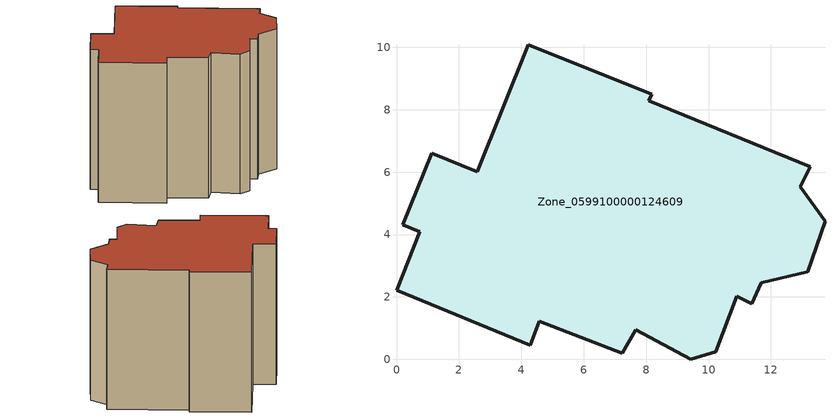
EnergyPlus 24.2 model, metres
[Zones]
Zone_0599100000124609
 floor ground (C_G): 2.59,6.01 4.22,10.09 8.18,8.5 8.09,8.29 13.26,6.17 12.94,5.53 13.73,4.43 13.17,2.8 11.69,2.45 11.39,1.79 10.9,2.03 10.23,0.24 9.43,0 7.66,0.95 7.24,0.19 4.58,1.22 4.29,0.45 0,2.21 0.74,4.09 0.2,4.31 1.12,6.6 z0
 wall outside (C_F): 8.09,8.29 8.18,8.5 4.22,10.09 2.59,6.01 1.12,6.6 0.2,4.31 0.74,4.09 0,2.21 4.29,0.45 4.58,1.22 7.24,0.19 7.66,0.95 9.43,0 10.23,0.24 10.9,2.03 11.39,1.79 11.69,2.45 13.17,2.8 13.73,4.43 12.94,5.53 13.26,6.17 8.09,8.29 z0:10.5
 roof outside (C_R): 13.17,2.8 13.73,4.43 12.94,5.53 13.26,6.17 8.09,8.29 8.18,8.5 4.22,10.09 2.59,6.01 1.12,6.6 0.2,4.31 0.74,4.09 0,2.21 4.29,0.45 4.58,1.22 7.24,0.19 7.66,0.95 9.43,0 10.23,0.24 10.9,2.03 11.39,1.79 11.69,2.45 z10.5
[BUILDING]
Pand.0599100000124609: North Axis=0; Terrain=City; Loads Convergence Tolerance Value=0.04; Temperature Convergence Tolerance Value=0.4; Solar Distribution=FullExterior; Maximum Number of Warmup Days=25; Minimum Number of Warmup Days=1
[Site:Location]
Rotterdam.The.Hague.AP_ZH_NLD Design_Conditions: Latitude=51.96; Longitude=4.45; Time Zone=1; Elevation=-4.5
[SITE:GROUNDTEMPERATURE:BUILDINGSURFACE]
18, 18, 18, 18, 18, 18, 18, 18, 18, 18, 18, 18
[MATERIAL] Thermal Absorptance=0.9; Solar Absorptance=0.7; Visible Absorptance=0.7
Name | Roughness | Thickness | Conductivity | Density | Specific Heat
G.D.1965 | MediumSmooth | 0.15 | 1 | 540 | 1210
F.D.1965 | Rough | 0.3 | 0.857143 | 1920 | 840
R.D.1965 | MediumRough | 0.2 | 0.08 | 1500 | 1000
[CONSTRUCTION]
C_G: G.D.1965
C_F: F.D.1965
C_R: R.D.1965
[ZONE]
Zone_0599100000124609: Type=1; Multiplier=1; Ceiling Height=Autocalculate; Volume=Autocalculate; Floor Area=autocalculate; Part of Total Floor Area=Yes
[ZONEINFILTRATION:DESIGNFLOWRATE]
Infil_Zone_0599100000124609: Zone or ZoneList or Space or SpaceList=Zone_0599100000124609; Schedule=AlwaysOn; Design Flow Rate Calculation Method=Flow/Area; Flow Rate per Floor Area=0.0042; Constant Term Coefficient=1; Temperature Term Coefficient=0; Velocity Term Coefficient=0; Velocity Squared Term Coefficient=0
[HVACTEMPLATE:ZONE:IDEALLOADSAIRSYSTEM]
Zone_0599100000124609: Maximum Heating Supply Air Temperature=50; Minimum Cooling Supply Air Temperature=13; Maximum Heating Supply Air Humidity Ratio=0.0156; Minimum Cooling Supply Air Humidity Ratio=0.0077; Heating Limit=NoLimit; Cooling Limit=NoLimit; Dehumidification Control Type=ConstantSensibleHeatRatio; Cooling Sensible Heat Ratio=0.7; Dehumidification Setpoint=60; Humidification Control Type=None; Humidification Setpoint=30; Outdoor Air Method=None; Outdoor Air Flow Rate per Person=0.00944; Outdoor Air Flow Rate per Zone Floor Area=0; Outdoor Air Flow Rate per Zone=0; Demand Controlled Ventilation Type=None; Outdoor Air Economizer Type=NoEconomizer; Heat Recovery Type=None; Sensible Heat Recovery Effectiveness=0.7; Latent Heat Recovery Effectiveness=0.65
[ZONECONTROL:THERMOSTAT]
ThermostatControl_Zone_0599100000124609: Zone or ZoneList=Zone_0599100000124609; Control Type Schedule=DualSetpointControlType; Control 1=Thermostat_Zone_0599100000124609; Temperature Difference Between Cutout And Setpoint=0
[THERMOSTATSETPOINT:DUALSETPOINT]
Thermostat_Zone_0599100000124609: Heating Setpoint Temperature Schedule=HeatingSetpoint_Zone_0599100000124609; Cooling Setpoint Temperature Schedule=CoolingSetpoint_Zone_0599100000124609
[SCHEDULE:COMPACT]
HeatingSetpoint_Zone_0599100000124609: Through: 12/31, For: AllDays, Until: 24:00, 21
CoolingSetpoint_Zone_0599100000124609: Through: 12/31, For: AllDays, Until: 24:00, 24
DualSetpointControlType: Through: 12/31, For: AllDays, Until: 24:00, 4
AlwaysOn: Through: 12/31, For: AllDays, Until: 24:00, 1
